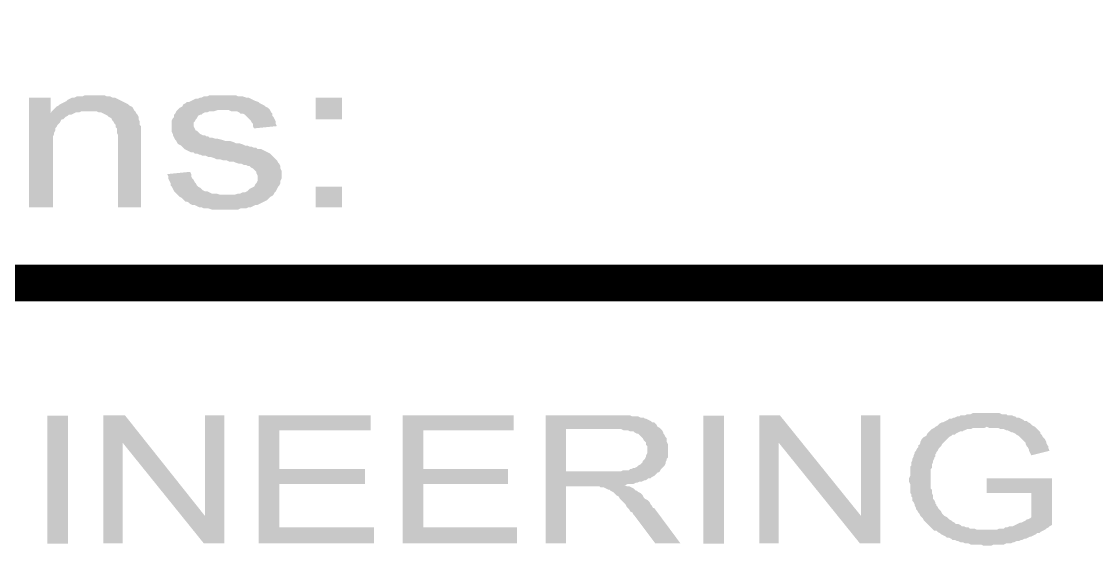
# Model space of a CAD drawing. Header units: millimetres. Extents: x 58 to 2247, y 57 to 1671.
# Drawn here: x 1981.2 to 2056.4, y 448.1 to 486 of the extents above; entities that cross this region are included whole.
import ezdxf

# ---------------------------------------------------------------- set-up
doc = ezdxf.new("R2010")
doc.units = ezdxf.units.MM
doc.header["$LTSCALE"] = 0.5
for name, color, linetype in [('main floor exterior line', 2, 'CONTINUOUS'), ('PDF_Geometry', 7, 'Continuous'), ('PDF_Solid Fills', 7, 'Continuous')]:
    doc.layers.add(name, color=color, linetype=linetype)

msp = doc.modelspace()

# ---------------------------------------------------------------- hatches: boundary and pattern name
at = {"layer": 'PDF_Solid Fills', "transparency": 33554559}
for points in [[(1981.723, 473.03), (1981.723, 480.71), (1983.243, 480.71), (1983.243, 479.59), (1983.323, 479.75), (1983.403, 479.83), (1983.563, 479.99), (1983.643, 480.07), (1983.803, 480.15), (1983.883, 480.23), (1984.043, 480.31), (1984.203, 480.39), (1984.363, 480.47), (1984.443, 480.55), (1984.603, 480.63), (1984.763, 480.71), (1984.923, 480.71), (1985.083, 480.79), (1985.243, 480.79), (1985.483, 480.79), (1985.643, 480.87), (1985.803, 480.87), (1985.963, 480.87), (1986.203, 480.87), (1986.283, 480.87), (1986.443, 480.87), (1986.683, 480.87), (1986.843, 480.87), (1987.003, 480.87), (1987.163, 480.79), (1987.403, 480.79), (1987.563, 480.71), (1987.723, 480.71), (1987.883, 480.63), (1987.883, 480.63), (1988.043, 480.55), (1988.203, 480.47), (1988.363, 480.39), (1988.523, 480.31), (1988.683, 480.23), (1988.763, 480.15), (1988.923, 480.07), (1989.003, 479.99), (1989.083, 479.83), (1989.163, 479.75), (1989.243, 479.59), (1989.323, 479.51), (1989.403, 479.35), (1989.403, 479.19), (1989.483, 479.03), (1989.483, 479.03), (1989.483, 478.95), (1989.483, 478.79), (1989.563, 478.71), (1989.563, 478.55), (1989.563, 478.39), (1989.563, 478.23), (1989.563, 478.07), (1989.563, 477.91), (1989.563, 477.75), (1989.563, 473.03), (1987.963, 473.03), (1987.963, 477.67), (1987.963, 477.91), (1987.963, 478.07), (1987.883, 478.23), (1987.883, 478.39), (1987.883, 478.55), (1987.803, 478.63), (1987.803, 478.79), (1987.723, 478.87), (1987.723, 478.87), (1987.643, 479.03), (1987.563, 479.11), (1987.483, 479.27), (1987.323, 479.35), (1987.243, 479.43), (1987.083, 479.51), (1986.923, 479.59), (1986.763, 479.67), (1986.603, 479.67), (1986.443, 479.75), (1986.203, 479.75), (1986.043, 479.75), (1985.963, 479.75), (1985.723, 479.75), (1985.563, 479.75), (1985.403, 479.75), (1985.243, 479.67), (1985.003, 479.67), (1984.843, 479.59), (1984.683, 479.51), (1984.523, 479.51), (1984.443, 479.43), (1984.283, 479.35), (1984.123, 479.19), (1984.043, 479.19), (1983.963, 479.11), (1983.883, 478.95), (1983.803, 478.87), (1983.723, 478.79), (1983.643, 478.63), (1983.563, 478.55), (1983.563, 478.39), (1983.483, 478.23), (1983.483, 478.15), (1983.403, 477.99), (1983.403, 477.83), (1983.403, 477.59), (1983.403, 477.43), (1983.403, 477.27), (1983.403, 477.19), (1983.403, 473.03)], [(1991.403, 475.35), (1993.003, 475.51), (1993.083, 475.35), (1993.083, 475.19), (1993.163, 475.03), (1993.243, 474.95), (1993.323, 474.79), (1993.403, 474.71), (1993.483, 474.55), (1993.563, 474.47), (1993.723, 474.39), (1993.803, 474.31), (1993.883, 474.23), (1994.043, 474.15), (1994.203, 474.15), (1994.363, 474.07), (1994.523, 473.99), (1994.683, 473.99), (1994.843, 473.99), (1995.083, 473.91), (1995.243, 473.91), (1995.483, 473.91), (1995.483, 473.91), (1995.723, 473.91), (1995.963, 473.91), (1996.123, 473.91), (1996.363, 473.99), (1996.523, 473.99), (1996.683, 474.07), (1996.843, 474.07), (1997.003, 474.15), (1997.083, 474.23), (1997.163, 474.31), (1997.323, 474.39), (1997.483, 474.47), (1997.563, 474.63), (1997.643, 474.71), (1997.723, 474.87), (1997.723, 475.03), (1997.723, 475.11), (1997.723, 475.27), (1997.643, 475.43), (1997.643, 475.51), (1997.483, 475.67), (1997.403, 475.75), (1997.243, 475.83), (1997.163, 475.91), (1997.083, 475.91), (1996.923, 475.99), (1996.763, 475.99), (1996.603, 476.07), (1996.443, 476.07), (1996.203, 476.15), (1996.043, 476.23), (1995.723, 476.23), (1995.563, 476.31), (1995.323, 476.31), (1995.083, 476.39), (1994.843, 476.39), (1994.683, 476.47), (1994.443, 476.55), (1994.283, 476.55), (1994.123, 476.63), (1993.883, 476.63), (1993.723, 476.71), (1993.643, 476.71), (1993.483, 476.79), (1993.323, 476.79), (1993.243, 476.87), (1993.163, 476.87), (1993.083, 476.87), (1992.923, 476.95), (1992.763, 477.03), (1992.603, 477.11), (1992.443, 477.27), (1992.363, 477.35), (1992.203, 477.43), (1992.123, 477.51), (1992.043, 477.67), (1991.963, 477.75), (1991.883, 477.91), (1991.803, 478.07), (1991.803, 478.15), (1991.723, 478.31), (1991.723, 478.47), (1991.723, 478.63), (1991.723, 478.71), (1991.723, 478.79), (1991.723, 478.95), (1991.723, 479.11), (1991.803, 479.27), (1991.883, 479.35), (1991.883, 479.51), (1991.963, 479.59), (1992.043, 479.75), (1992.203, 479.91), (1992.283, 479.99), (1992.443, 480.07), (1992.523, 480.23), (1992.683, 480.31), (1992.763, 480.39), (1992.923, 480.39), (1993.083, 480.47), (1993.243, 480.55), (1993.403, 480.63), (1993.563, 480.63), (1993.723, 480.71), (1993.803, 480.71), (1993.963, 480.79), (1994.203, 480.79), (1994.363, 480.87), (1994.523, 480.87), (1994.683, 480.87), (1994.923, 480.87), (1995.083, 480.87), (1995.243, 480.87), (1995.403, 480.87), (1995.643, 480.87), (1995.803, 480.87), (1996.043, 480.87), (1996.203, 480.87), (1996.363, 480.79), (1996.523, 480.79), (1996.683, 480.79), (1996.923, 480.71), (1997.083, 480.71), (1997.243, 480.63), (1997.243, 480.63), (1997.403, 480.55), (1997.563, 480.47), (1997.803, 480.39), (1997.883, 480.31), (1998.043, 480.23), (1998.203, 480.15), (1998.283, 480.07), (1998.443, 479.99), (1998.523, 479.91), (1998.603, 479.83), (1998.683, 479.67), (1998.763, 479.59), (1998.763, 479.43), (1998.843, 479.35), (1998.923, 479.19), (1999.003, 479.03), (1999.003, 478.87), (1999.083, 478.71), (1997.483, 478.55), (1997.403, 478.71), (1997.403, 478.87), (1997.323, 478.95), (1997.243, 479.11), (1997.163, 479.19), (1997.003, 479.35), (1996.923, 479.43), (1996.843, 479.51), (1996.683, 479.59), (1996.523, 479.59), (1996.443, 479.67), (1996.283, 479.75), (1996.043, 479.75), (1995.883, 479.75), (1995.723, 479.83), (1995.483, 479.83), (1995.323, 479.83), (1995.083, 479.83), (1994.923, 479.83), (1994.683, 479.75), (1994.523, 479.75), (1994.363, 479.75), (1994.203, 479.67), (1994.043, 479.67), (1993.883, 479.59), (1993.803, 479.51), (1993.723, 479.51), (1993.563, 479.43), (1993.483, 479.27), (1993.403, 479.19), (1993.323, 479.03), (1993.243, 478.95), (1993.243, 478.79), (1993.243, 478.71), (1993.323, 478.55), (1993.403, 478.39), (1993.483, 478.39), (1993.563, 478.31), (1993.723, 478.15), (1993.883, 478.07), (1994.043, 478.07), (1994.123, 477.99), (1994.203, 477.99), (1994.283, 477.99), (1994.363, 477.91), (1994.523, 477.91), (1994.763, 477.83), (1994.923, 477.83), (1995.243, 477.75), (1995.483, 477.67), (1995.563, 477.67), (1995.803, 477.67), (1996.043, 477.59), (1996.203, 477.51), (1996.443, 477.51), (1996.683, 477.43), (1996.843, 477.35), (1997.003, 477.35), (1997.163, 477.27), (1997.323, 477.27), (1997.483, 477.19), (1997.643, 477.19), (1997.723, 477.11), (1997.883, 477.11), (1997.963, 477.11), (1998.123, 477.03), (1998.283, 476.95), (1998.443, 476.87), (1998.603, 476.79), (1998.683, 476.71), (1998.843, 476.55), (1998.923, 476.47), (1999.003, 476.39), (1999.083, 476.31), (1999.163, 476.15), (1999.243, 476.07), (1999.323, 475.91), (1999.323, 475.75), (1999.403, 475.59), (1999.403, 475.43), (1999.403, 475.27), (1999.403, 475.27), (1999.403, 475.11), (1999.403, 475.03), (1999.323, 474.87), (1999.323, 474.71), (1999.243, 474.55), (1999.163, 474.47), (1999.083, 474.31), (1999.003, 474.15), (1998.923, 474.07), (1998.843, 473.91), (1998.763, 473.83), (1998.603, 473.75), (1998.443, 473.59), (1998.363, 473.51), (1998.203, 473.43), (1998.043, 473.35), (1997.883, 473.27), (1997.723, 473.19), (1997.563, 473.19), (1997.403, 473.11), (1997.243, 473.03), (1997.083, 473.03), (1996.923, 472.95), (1996.763, 472.95), (1996.523, 472.95), (1996.363, 472.87), (1996.203, 472.87), (1995.963, 472.87), (1995.803, 472.87), (1995.643, 472.87), (1995.563, 472.87), (1995.323, 472.87), (1995.083, 472.87), (1994.923, 472.87), (1994.683, 472.87), (1994.523, 472.87), (1994.283, 472.95), (1994.123, 472.95), (1993.963, 472.95), (1993.803, 473.03), (1993.643, 473.03), (1993.483, 473.11), (1993.323, 473.19), (1993.163, 473.19), (1993.003, 473.27), (1992.923, 473.35), (1992.763, 473.43), (1992.683, 473.43), (1992.523, 473.59), (1992.443, 473.67), (1992.283, 473.75), (1992.203, 473.83), (1992.123, 473.91), (1991.963, 474.07), (1991.883, 474.15), (1991.803, 474.31), (1991.723, 474.47), (1991.643, 474.55), (1991.643, 474.71), (1991.563, 474.87), (1991.483, 475.03), (1991.483, 475.19), (1991.403, 475.35)], [(1986.923, 449.509), (1986.923, 458.469), (1988.443, 458.469), (1994.043, 451.429), (1994.043, 458.469), (1995.403, 458.469), (1995.403, 449.509), (1993.963, 449.509), (1988.283, 456.549), (1988.283, 449.509)], [(1997.803, 449.509), (1997.803, 458.469), (2005.643, 458.469), (2005.643, 457.429), (1999.243, 457.429), (1999.243, 454.709), (2005.243, 454.709), (2005.243, 453.669), (1999.243, 453.669), (1999.243, 450.629), (2005.883, 450.629), (2005.883, 449.509)], [(2007.884, 449.509), (2007.884, 458.469), (2015.644, 458.469), (2015.644, 457.429), (2009.324, 457.429), (2009.324, 454.709), (2015.244, 454.709), (2015.244, 453.669), (2009.324, 453.669), (2009.324, 450.629), (2015.884, 450.629), (2015.884, 449.509)], [(2032.844, 449.509), (2032.844, 458.469), (2034.284, 458.469), (2039.964, 451.429), (2039.964, 458.469), (2041.324, 458.469), (2041.324, 449.509), (2039.884, 449.509), (2034.204, 456.549), (2034.204, 449.509)], [(2048.765, 453.029), (2048.765, 454.069), (2053.325, 454.069), (2053.325, 450.789), (2053.165, 450.709), (2053.085, 450.629), (2052.925, 450.549), (2052.845, 450.469), (2052.685, 450.389), (2052.525, 450.309), (2052.445, 450.229), (2052.285, 450.229), (2052.205, 450.149), (2052.045, 450.069), (2051.885, 449.989), (2051.805, 449.989), (2051.645, 449.909), (2051.485, 449.829), (2051.405, 449.829), (2051.245, 449.749), (2051.165, 449.749), (2051.005, 449.669), (2050.845, 449.669), (2050.685, 449.589), (2050.605, 449.589), (2050.445, 449.509), (2050.285, 449.509), (2050.125, 449.509), (2049.965, 449.429), (2049.885, 449.429), (2049.725, 449.429), (2049.565, 449.429), (2049.405, 449.429), (2049.245, 449.429), (2049.085, 449.349), (2049.005, 449.349), (2048.845, 449.349), (2048.685, 449.349), (2048.525, 449.349), (2048.365, 449.429), (2048.205, 449.429), (2048.125, 449.429), (2047.965, 449.429), (2047.805, 449.429), (2047.645, 449.429), (2047.485, 449.509), (2047.325, 449.509), (2047.245, 449.509), (2047.085, 449.589), (2046.925, 449.589), (2046.765, 449.669), (2046.685, 449.669), (2046.525, 449.749), (2046.365, 449.749), (2046.285, 449.829), (2046.125, 449.909), (2046.045, 449.909), (2045.965, 449.909), (2045.885, 449.989), (2045.725, 450.069), (2045.565, 450.149), (2045.485, 450.229), (2045.325, 450.309), (2045.245, 450.389), (2045.085, 450.389), (2045.005, 450.469), (2044.925, 450.549), (2044.765, 450.709), (2044.685, 450.789), (2044.605, 450.869), (2044.525, 450.949), (2044.445, 451.029), (2044.365, 451.109), (2044.285, 451.269), (2044.205, 451.349), (2044.125, 451.429), (2044.045, 451.589), (2044.045, 451.589), (2043.965, 451.669), (2043.885, 451.829), (2043.805, 451.909), (2043.805, 451.989), (2043.725, 452.149), (2043.725, 452.229), (2043.645, 452.389), (2043.565, 452.469), (2043.565, 452.549), (2043.565, 452.709), (2043.485, 452.789), (2043.485, 452.949), (2043.405, 453.029), (2043.405, 453.189), (2043.405, 453.349), (2043.405, 453.429), (2043.405, 453.589), (2043.405, 453.669), (2043.325, 453.829), (2043.325, 453.989), (2043.325, 453.989), (2043.325, 454.069), (2043.405, 454.229), (2043.405, 454.309), (2043.405, 454.469), (2043.405, 454.629), (2043.405, 454.709), (2043.405, 454.869), (2043.485, 454.949), (2043.485, 455.109), (2043.485, 455.189), (2043.565, 455.349), (2043.565, 455.429), (2043.645, 455.589), (2043.645, 455.669), (2043.725, 455.829), (2043.725, 455.909), (2043.805, 455.989), (2043.885, 456.149), (2043.965, 456.229), (2043.965, 456.389), (2044.045, 456.389), (2044.125, 456.549), (2044.125, 456.629), (2044.205, 456.789), (2044.285, 456.869), (2044.365, 456.949), (2044.525, 457.029), (2044.605, 457.189), (2044.685, 457.269), (2044.765, 457.349), (2044.845, 457.429), (2044.925, 457.509), (2045.085, 457.589), (2045.165, 457.669), (2045.325, 457.749), (2045.405, 457.829), (2045.485, 457.909), (2045.645, 457.989), (2045.725, 457.989), (2045.885, 458.069), (2045.885, 458.069), (2046.045, 458.149), (2046.125, 458.229), (2046.285, 458.229), (2046.445, 458.309), (2046.525, 458.309), (2046.685, 458.389), (2046.845, 458.389), (2046.925, 458.469), (2047.085, 458.469), (2047.245, 458.469), (2047.405, 458.549), (2047.485, 458.549), (2047.645, 458.549), (2047.805, 458.629), (2047.965, 458.629), (2048.125, 458.629), (2048.285, 458.629), (2048.445, 458.629), (2048.605, 458.629), (2048.765, 458.629), (2048.925, 458.629), (2049.085, 458.629), (2049.245, 458.629), (2049.405, 458.629), (2049.485, 458.629), (2049.645, 458.629), (2049.805, 458.549), (2049.965, 458.549), (2050.125, 458.549), (2050.205, 458.469), (2050.365, 458.469), (2050.525, 458.469), (2050.685, 458.389), (2050.765, 458.389), (2050.845, 458.309), (2051.005, 458.309), (2051.165, 458.229), (2051.325, 458.149), (2051.405, 458.069), (2051.565, 458.069), (2051.645, 457.989), (2051.805, 457.909), (2051.885, 457.829), (2051.965, 457.749), (2052.125, 457.669), (2052.205, 457.589), (2052.285, 457.509), (2052.365, 457.429), (2052.445, 457.349), (2052.525, 457.269), (2052.525, 457.189), (2052.605, 457.109), (2052.685, 456.949), (2052.765, 456.869), (2052.845, 456.789), (2052.925, 456.629), (2052.925, 456.549), (2053.005, 456.389), (2053.085, 456.309), (2053.085, 456.149), (2053.165, 455.989), (2053.165, 455.989), (2051.885, 455.669), (2051.805, 455.829), (2051.725, 455.989), (2051.725, 456.069), (2051.645, 456.229), (2051.565, 456.309), (2051.485, 456.469), (2051.485, 456.549), (2051.405, 456.629), (2051.325, 456.709), (2051.245, 456.789), (2051.165, 456.869), (2051.085, 456.949), (2051.005, 457.029), (2050.845, 457.109), (2050.765, 457.189), (2050.605, 457.269), (2050.525, 457.269), (2050.365, 457.349), (2050.205, 457.429), (2050.125, 457.429), (2049.965, 457.509), (2049.805, 457.509), (2049.725, 457.509), (2049.565, 457.589), (2049.405, 457.589), (2049.245, 457.589), (2049.085, 457.589), (2048.925, 457.589), (2048.765, 457.669), (2048.765, 457.669), (2048.605, 457.589), (2048.445, 457.589), (2048.285, 457.589), (2048.125, 457.589), (2047.965, 457.589), (2047.805, 457.589), (2047.645, 457.509), (2047.565, 457.509), (2047.405, 457.509), (2047.245, 457.429), (2047.165, 457.429), (2047.085, 457.349), (2046.925, 457.349), (2046.765, 457.269), (2046.605, 457.189), (2046.525, 457.109), (2046.365, 457.109), (2046.285, 457.029), (2046.125, 456.949), (2046.045, 456.869), (2045.965, 456.789), (2045.885, 456.709), (2045.805, 456.629), (2045.725, 456.549), (2045.645, 456.469), (2045.565, 456.309), (2045.485, 456.229), (2045.405, 456.149), (2045.325, 455.989), (2045.245, 455.909), (2045.245, 455.829), (2045.165, 455.749), (2045.165, 455.589), (2045.085, 455.509), (2045.085, 455.429), (2045.005, 455.269), (2045.005, 455.189), (2044.925, 455.029), (2044.925, 454.949), (2044.925, 454.789), (2044.845, 454.709), (2044.845, 454.549), (2044.845, 454.389), (2044.845, 454.309), (2044.845, 454.149), (2044.845, 454.069), (2044.845, 453.909), (2044.845, 453.749), (2044.845, 453.589), (2044.845, 453.509), (2044.845, 453.349), (2044.925, 453.269), (2044.925, 453.109), (2044.925, 453.029), (2045.005, 452.869), (2045.005, 452.789), (2045.005, 452.629), (2045.085, 452.549), (2045.165, 452.389), (2045.165, 452.309), (2045.245, 452.229), (2045.245, 452.149), (2045.325, 452.069), (2045.405, 451.909), (2045.485, 451.829), (2045.565, 451.749), (2045.645, 451.589), (2045.725, 451.509), (2045.805, 451.429), (2045.965, 451.349), (2046.045, 451.269), (2046.125, 451.189), (2046.285, 451.109), (2046.365, 451.029), (2046.525, 450.949), (2046.605, 450.869), (2046.765, 450.869), (2046.765, 450.869), (2046.925, 450.789), (2047.005, 450.709), (2047.165, 450.709), (2047.325, 450.629), (2047.485, 450.629), (2047.565, 450.549), (2047.725, 450.549), (2047.885, 450.549), (2048.045, 450.469), (2048.205, 450.469), (2048.285, 450.469), (2048.445, 450.469), (2048.605, 450.469), (2048.765, 450.469), (2048.765, 450.469), (2048.925, 450.469), (2049.085, 450.469), (2049.245, 450.469), (2049.325, 450.469), (2049.485, 450.469), (2049.645, 450.549), (2049.805, 450.549), (2049.965, 450.549), (2050.045, 450.629), (2050.205, 450.629), (2050.365, 450.709), (2050.525, 450.709), (2050.605, 450.709), (2050.765, 450.789), (2050.925, 450.869), (2051.085, 450.949), (2051.165, 450.949), (2051.325, 451.029), (2051.485, 451.109), (2051.565, 451.189), (2051.645, 451.189), (2051.805, 451.269), (2051.885, 451.349), (2051.885, 451.349), (2051.885, 453.029)]]:
    msp.add_hatch(color=256, dxfattribs=at).paths.add_polyline_path(points)
h = msp.add_hatch(color=256, dxfattribs=at)
h.paths.add_polyline_path([(2017.884, 449.509), (2017.884, 458.469), (2022.604, 458.469), (2022.844, 458.469), (2023.004, 458.469), (2023.164, 458.469), (2023.324, 458.469), (2023.564, 458.469), (2023.724, 458.469), (2023.804, 458.469), (2023.964, 458.389), (2024.124, 458.389), (2024.284, 458.389), (2024.364, 458.389), (2024.524, 458.309), (2024.604, 458.309), (2024.764, 458.309), (2024.844, 458.229), (2024.924, 458.229), (2025.084, 458.149), (2025.244, 458.069), (2025.324, 457.989), (2025.484, 457.989), (2025.564, 457.909), (2025.644, 457.829), (2025.724, 457.669), (2025.884, 457.589), (2025.964, 457.509), (2026.044, 457.429), (2026.124, 457.269), (2026.124, 457.189), (2026.204, 457.109), (2026.284, 456.949), (2026.364, 456.869), (2026.364, 456.709), (2026.364, 456.629), (2026.444, 456.469), (2026.444, 456.389), (2026.444, 456.229), (2026.444, 456.149), (2026.444, 456.069), (2026.444, 455.909), (2026.444, 455.829), (2026.444, 455.669), (2026.444, 455.509), (2026.364, 455.429), (2026.364, 455.349), (2026.284, 455.189), (2026.284, 455.109), (2026.204, 454.949), (2026.124, 454.869), (2026.044, 454.789), (2025.964, 454.709), (2025.884, 454.549), (2025.804, 454.469), (2025.724, 454.469), (2025.644, 454.389), (2025.564, 454.309), (2025.484, 454.229), (2025.324, 454.149), (2025.244, 454.069), (2025.084, 454.069), (2025.004, 453.989), (2024.844, 453.909), (2024.764, 453.909), (2024.604, 453.829), (2024.444, 453.829), (2024.284, 453.749), (2024.204, 453.749), (2024.044, 453.669), (2023.884, 453.669), (2023.644, 453.669), (2023.484, 453.589), (2023.404, 453.589), (2023.564, 453.509), (2023.724, 453.509), (2023.884, 453.429), (2024.044, 453.349), (2024.124, 453.269), (2024.204, 453.189), (2024.284, 453.189), (2024.364, 453.109), (2024.524, 453.029), (2024.604, 452.949), (2024.684, 452.869), (2024.764, 452.709), (2024.844, 452.629), (2025.004, 452.549), (2025.084, 452.469), (2025.164, 452.389), (2025.244, 452.229), (2025.324, 452.149), (2025.404, 451.989), (2025.484, 451.989), (2027.324, 449.509), (2025.564, 449.509), (2024.124, 451.429), (2024.044, 451.509), (2023.964, 451.669), (2023.804, 451.749), (2023.724, 451.909), (2023.644, 451.989), (2023.564, 452.069), (2023.484, 452.229), (2023.404, 452.309), (2023.324, 452.389), (2023.244, 452.469), (2023.164, 452.549), (2023.084, 452.629), (2023.084, 452.629), (2023.004, 452.789), (2022.844, 452.869), (2022.764, 452.949), (2022.684, 453.029), (2022.604, 453.109), (2022.444, 453.189), (2022.364, 453.269), (2022.284, 453.269), (2022.124, 453.349), (2021.964, 453.429), (2021.884, 453.429), (2021.724, 453.429), (2021.644, 453.509), (2021.484, 453.509), (2021.404, 453.509), (2021.164, 453.509), (2021.004, 453.509), (2020.924, 453.509), (2019.324, 453.509), (2019.324, 449.509)], flags=0)
h.paths.add_polyline_path([(2019.324, 454.549), (2022.364, 454.549), (2022.524, 454.549), (2022.684, 454.549), (2022.844, 454.549), (2023.004, 454.549), (2023.164, 454.549), (2023.324, 454.629), (2023.484, 454.629), (2023.564, 454.629), (2023.724, 454.629), (2023.804, 454.709), (2023.884, 454.709), (2024.044, 454.789), (2024.124, 454.789), (2024.284, 454.869), (2024.364, 454.949), (2024.524, 455.029), (2024.604, 455.109), (2024.684, 455.189), (2024.684, 455.269), (2024.764, 455.349), (2024.844, 455.429), (2024.924, 455.589), (2024.924, 455.669), (2025.004, 455.829), (2025.004, 455.909), (2025.004, 456.069), (2025.004, 456.149), (2025.004, 456.309), (2024.924, 456.389), (2024.924, 456.549), (2024.844, 456.629), (2024.764, 456.709), (2024.684, 456.869), (2024.604, 456.949), (2024.524, 457.029), (2024.444, 457.109), (2024.364, 457.189), (2024.284, 457.189), (2024.124, 457.269), (2024.044, 457.349), (2023.884, 457.349), (2023.804, 457.349), (2023.644, 457.429), (2023.484, 457.429), (2023.324, 457.429), (2023.164, 457.509), (2023.004, 457.509), (2022.844, 457.509), (2022.684, 457.509), (2019.324, 457.509)], flags=0)

# ---------------------------------------------------------------- linework, layer by layer
at = {"layer": 'main floor exterior line'}
for points in [[(2233.094, 659.05), (1913.735, 659.05), (1913.815, 467.731), (2233.094, 467.731)], [(1913.815, 272.092), (1913.815, 364.172), (2233.094, 364.172), (2233.094, 467.731), (1913.735, 467.731), (1913.815, 364.172)]]:
    msp.add_lwpolyline(points, dxfattribs=at)
at = {"layer": 'PDF_Geometry', "lineweight": 0, "const_width": 2.4}
msp.add_lwpolyline([(2233.094, 467.731), (1913.735, 467.731), (1913.735, 659.05), (2233.094, 659.05)], dxfattribs=at)
at = {"layer": 'PDF_Geometry', "lineweight": 0, "const_width": 2.56}
msp.add_lwpolyline([(1913.815, 364.172), (1913.815, 467.731), (2233.094, 467.731), (2233.094, 364.172)], close=True, dxfattribs=at)
at = {"layer": 'PDF_Solid Fills', "lineweight": 18, "transparency": 33554559}
for points in [[(2001.803, 479.19), (2001.803, 480.71), (2003.643, 479.19), (2003.643, 480.71)], [(2001.803, 473.03), (2001.803, 474.47), (2003.643, 473.03), (2003.643, 474.47)]]:
    msp.add_solid(points, dxfattribs=at)
at = {"layer": 'PDF_Solid Fills', "lineweight": 9, "transparency": 33554559}
for points in [[(1983.015, 449.491), (1983.015, 458.451), (1984.455, 449.491), (1984.455, 458.451)], [(2028.935, 449.491), (2028.935, 458.451), (2030.375, 449.491), (2030.375, 458.451)]]:
    msp.add_solid(points, dxfattribs=at)

doc.saveas('drawing.dxf')
